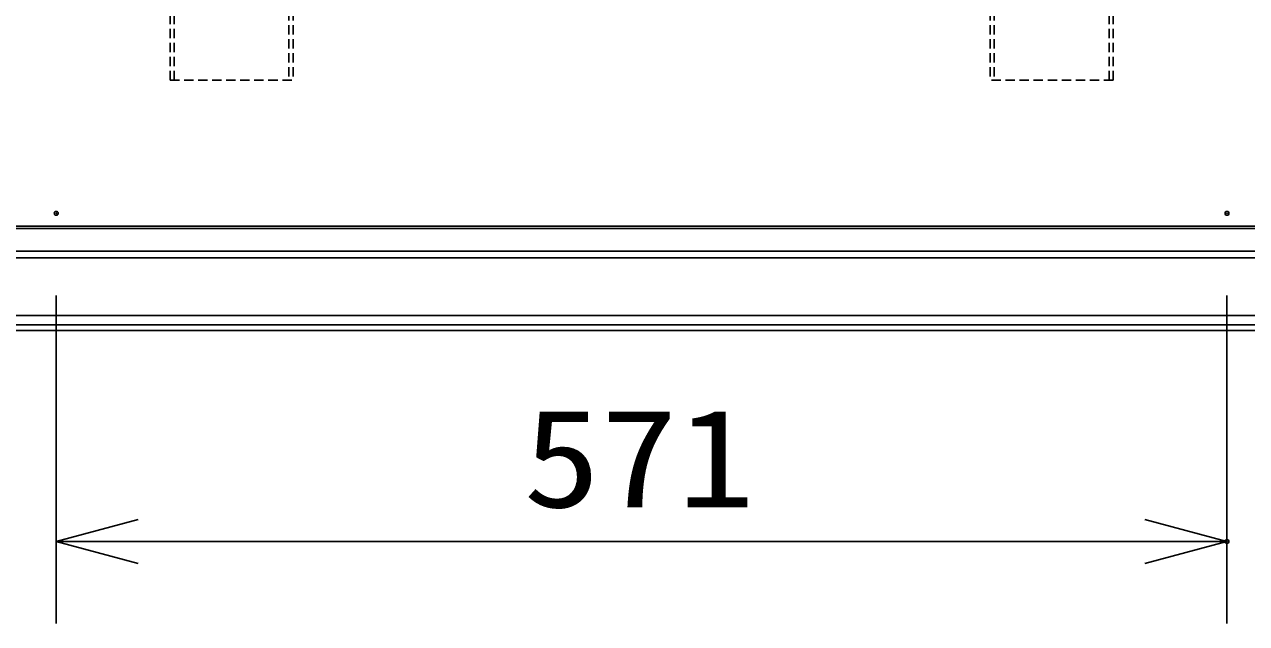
# Model space of a CAD drawing. Units: millimetres, scale not verified. Extents: x -63 to 63, y -57 to 57.
# Drawn here: x -29.23 to 0.58, y -10.48 to 4.12 of the extents above; entities that cross this region are included whole.
import ezdxf
from ezdxf.enums import TextEntityAlignment as Align

# ---------------------------------------------------------------- set-up
doc = ezdxf.new("R2010")
doc.units = ezdxf.units.MM
doc.header["$LTSCALE"] = 0.190236
doc.header["$PDMODE"] = 32
doc.header["$PDSIZE"] = 0.0951
doc.linetypes.add('DASHED1', pattern=[1.8, 1.2, -0.6])
for name, color, linetype in [('0-2_GAIKEI', 1, 'Continuous'), ('0-4_KIJUN', 7, 'Continuous'), ('0-5_SUNPO', 3, 'Continuous'), ('0-6_DEFPOINTS', 7, 'Continuous')]:
    doc.layers.add(name, color=color, linetype=linetype)
doc.styles.add('ＭＳ ゴシック', font='')
doc.styles.get('ＭＳ ゴシック').set_extended_font_data('MS Gothic')

# ---------------------------------------------------------------- blocks, each defined once
blk = doc.blocks.new('_OPEN30')
at = {"layer": '0-4_KIJUN'}
blk.add_line((0, 0), (-1, 0), dxfattribs=at)
blk.add_lwpolyline([(-1, 0.26795), (0, 0), (-1, -0.26795)], dxfattribs=at)

msp = doc.modelspace()

# ---------------------------------------------------------------- linework, layer by layer
at = {"layer": '0-2_GAIKEI', "linetype": 'DASHED1'}
for p, q in [((-25.6764, 2.7615), (-25.6764, 24.3115)), ((-25.5764, 2.7615), (-25.5764, 24.3115)), ((-22.7764, 24.3115), (-22.7764, 2.7615)), ((-22.6764, 24.3115), (-22.6764, 2.7615)), ((-5.6764, 24.3115), (-5.6764, 2.7615)), ((-5.5764, 24.3115), (-5.5764, 2.7615)), ((-2.7764, 2.7615), (-2.7764, 24.3115)), ((-2.6764, 2.7615), (-2.6764, 24.3115)), ((-25.6764, 2.7615), (-22.6764, 2.7615)), ((-2.6764, 2.7615), (-5.6764, 2.7615))]:
    msp.add_line(p, q, dxfattribs=at)
at = {"layer": '0-2_GAIKEI'}
for p, q in [((-41.7644, -0.855), (13.4115, -0.855)), ((-41.7497, -0.7947), (13.3969, -0.7947)), ((14.0337, -1.4051), (-42.3865, -1.4051)), ((-42.3932, -1.5637), (14.0404, -1.5637)), ((-43.8665, -2.9725), (15.5137, -2.9725)), ((15.7405, -3.1993), (-44.0933, -3.1993))]:
    msp.add_line(p, q, dxfattribs=at)
at = {"layer": '0-2_GAIKEI', "color": 7}
msp.add_line((-44.2267, -3.3347), (15.8739, -3.3347), dxfattribs=at)
at = {"layer": '0-5_SUNPO'}
for p, q in [((-28.4514, -2.4808), (-28.4514, -10.4809)), ((0.0986, -2.4808), (0.0986, -10.4809)), ((-26.4514, -8.4809), (-1.9014, -8.4809))]:
    msp.add_line(p, q, dxfattribs=at)
at = {"layer": '0-6_DEFPOINTS'}
for p in [(-28.4514, -0.4808), (0.0986, -0.4808), (0.0986, -8.4809)]:
    msp.add_point(p, dxfattribs=at)

# ---------------------------------------------------------------- block references
at = {"layer": '0-5_SUNPO', "xscale": 2, "yscale": 2, "rotation": 180}
msp.add_blockref('_OPEN30', (-28.4514, -8.4809), dxfattribs=at)
at = {"layer": '0-5_SUNPO', "xscale": 2, "yscale": 2}
msp.add_blockref('_OPEN30', (0.0986, -8.4809), dxfattribs=at)

# ---------------------------------------------------------------- texts
at = {"layer": '0-5_SUNPO', "style": 'ＭＳ ゴシック', "width": 1.15}
msp.add_text('571', height=2.406, dxfattribs=at).set_placement((-17.0636, -8.3713), align=Align.BOTTOM_LEFT)

doc.saveas('drawing.dxf')
